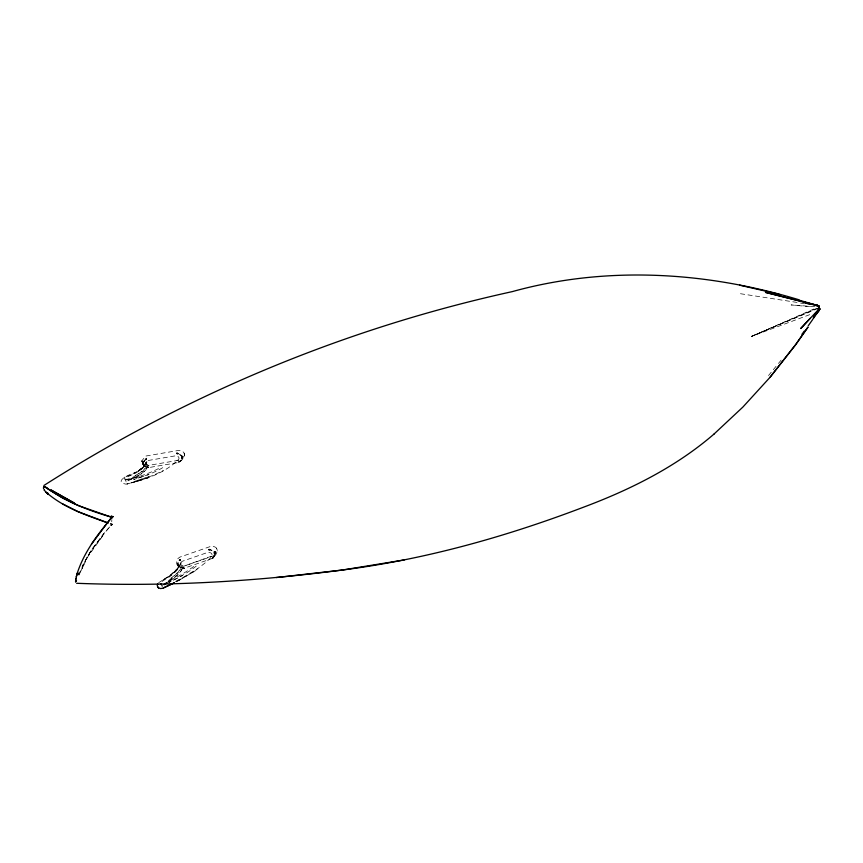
<?xml version="1.0" encoding="UTF-8"?>
<svg xmlns="http://www.w3.org/2000/svg" width="863" height="863" viewBox="0 0 863 863"><rect width="100%" height="100%" fill="white"/><g stroke="black" fill="none" stroke-linecap="round" stroke-linejoin="round"><path stroke-width="0.65" stroke-dasharray="4.32 3.24" d="M139.428 476.549L126.537 480.001C125.103 479.407 126.775 478.285 126.537 480.001C138.166 477.023 149.741 473.474 160.248 467.627M180.54 567.239L178.253 566.29L184.283 568.145L178.63 566.538L177.433 563.787L177.444 565.351L178.63 566.538L184.197 568.232L212.557 558.35C217.562 554.359 220.594 545.556 210.421 546.495L179.795 557.142C173.657 560.54 177.605 567.638 183.841 566.16L214.434 555.524L215.642 554.456M112.697 524.262L110.507 523.895L112.19 524.326C111.241 527.056 110.011 521.673 112.19 524.326L111.251 525.664L112.697 524.262L111.672 524.197L111.834 519.58M146.516 458.145C147.53 460.281 143.528 459.645 146.527 458.48C143.15 459.375 148.209 457.487 145.75 458.339M176.516 453.183L177.8 453.118L177.94 453.819C174.089 452.935 179.148 452.374 177.832 454.014C177.249 455.222 175.437 452.73 177.379 452.978M176.678 562.989L177.616 565.589L177.832 564.305C178.156 571.026 178.069 557.487 177.649 565.718M215.308 551.791C213.172 559.796 214.056 544.866 215.523 553.679C208.091 563.054 214.93 556.732 215.642 553.312L215.027 551.468L214.207 551.306L215.685 552.935M142.546 463.28L142.88 462.147L143.603 465.038L141.91 460.788L145.653 456.074L178.425 450.464C188.404 451.09 184.326 459.235 178.824 462.46L148.803 467.573C146.063 468.275 140.216 461.457 144.002 464.574M126.872 476.419C153.905 465.826 106.505 480.292 126.009 484.154C144.908 479.806 164.693 473.356 178.706 459.321C179.979 457.455 177.454 455.502 175.653 455.804L148.08 460.508C144.682 461.198 146.084 466.052 149.277 465.427M182.384 458.436L182.503 458.415C180.389 448.987 183.247 465.448 181.834 455.675L177.8 453.118L182.913 457.271M181.295 456.613L181.672 458.156M142.729 464.057C140.852 454.887 142.373 467.735 143.625 463.032M184.639 455.491L184.089 453.269M178.188 564.736C177.692 564.92 179.838 567.466 178.371 565.578M158.663 582.687L169.547 575.837L162.125 580.551C169.321 575.977 177.951 571.349 181.101 562.859L179.148 566.84L169.321 575.999M180.227 559.267C177.314 562.406 182.686 558.404 179.148 560.465L180.248 559.44M162.136 581.446C169.062 576.592 178.339 572.234 180.572 563.366L180.399 564.941L180.96 562.385L182.147 561.328L208.231 552.244C221.284 553.809 196.289 568.566 195.556 570.637L175.437 582.428M208.619 549.375C212.438 548.609 207.756 552.072 209.04 549.17L208.63 549.558L212.018 550.454L208.673 549.774L209.623 550.454M214.542 553.604L213.884 552.126M215.513 552.147L214.963 553.744L214.056 551.716L215.135 552.471L215.146 553.766L215.642 553.312L215.146 553.766M216.473 548.372L217.411 550.497M145.836 463.776L146.02 462.622M182.578 568.178L184.056 568.134L183.096 567.714M181.252 566.311L180.788 568.987L173.69 576.797L168.091 580.885C177.314 577.487 185.793 572.266 193.69 566.484M182.233 458.415L181.651 456.031L182.6 457.066L182.233 458.415L182.88 457.66M146.527 458.48C144.919 459.731 141.252 462.989 143.765 464.887L143.517 463.215M182.719 456.484L182.061 458.361L181.543 456.225L182.46 457.142M146.419 465.265L145.847 467.854C140.302 472.87 134.552 477.584 127.131 479.289M137.907 471.274L145.513 464.531L140.615 469.343L134.488 473.064L142.524 467.897L146.915 461.845L145.513 464.531L145.157 465.028L146.322 461.899C143.808 470.648 133.938 473.636 126.634 477.282M111.985 524.326L111.003 525.319C111.888 524.014 111.64 523.528 110.939 525.038L91.251 550.249L82.147 566.365L91.251 550.249L103.873 533.496L111.715 524.79L110.626 523.539M142.589 463.679L146.537 458.685L145.513 459.494L146.57 458.9L146.052 459.634M180.324 560.486L179.45 560.734L180.345 559.904L179.277 560.594L180.291 559.655M179.073 560.335L179.526 559.558M125.081 477.056L123.894 477.563M213.614 557.617L214.423 555.61L212.417 558.253L213.247 557.347L212.33 558.134L213.042 557.293L212.557 557.563M178.253 562.493L177.444 565.351L176.635 562.59L177.498 565.308L178.706 565.891M212.611 558.329L213.603 557.369L213.344 557.897M78.576 574.726L87.519 556.236L103.873 533.496M83.948 564.715L78.932 575.092L87.843 556.678L104.164 533.992M179.375 570.152L178.005 572.752L169.925 578.965M145.933 463.258L143.948 466.797L139.871 470.475M178.77 461.813L181.079 460.195L178.727 462.395L179.633 462.137L178.598 462.093L180.227 461.619M180.14 461.662L181.079 460.195L178.727 462.395L179.957 461.91M144.434 468.803L142.913 471.176L134.445 476.074M147.821 466.915L148.706 467.509L147.206 467.271L148.76 467.573M184.445 455.837L180.755 459.925L148.36 465.427L142.924 462.892L141.91 461.586M124.499 478.07L125.491 480.475L124.779 477.962L125.264 479.968M142.708 463.722L144.143 461.058M196.225 566.085C188.102 572.773 178.242 577.671 168.803 582.482L182.654 575.459M768.512 375.545L777.617 364.445M778.437 363.442L781.749 359.407M211.349 556.214L184.24 566.02L181.51 565.481L180.529 563.766M162.751 467.649C153.959 473.043 143.592 476.279 133.7 479.472L148.35 474.758M172.632 573.658L179.838 565.74L179.58 566.29L180.691 562.989L178.522 568.253L169.062 577.067M180.432 560.152L179.989 560.777M212.492 558.329L213.603 557.369M143.226 464.726C147.886 467.207 142.082 465.071 143.441 463.647M182.848 456.872L182.503 456.128M178.015 460.184L176.861 460.723M168.102 582.115C174.035 578.286 180.291 573.809 182.967 567.023L181.014 571.004L177.001 575.492L168.544 581.371M178.598 462.093L179.17 461.576M195.556 570.637L176.775 581.662M176.732 581.252L197.422 568.782M816.474 308.479L751.511 336.397L811.641 313.949M175.426 581.457L183.506 577.358M209.461 549.159L208.63 549.558L209.882 549.235L212.018 550.454L209.882 549.235L210.119 549.893M167.961 581.414L174.056 578.663M818.113 308.328L751.511 336.397L814.931 308.533M751.511 336.397L810.724 311.273M148.835 476.764L134.186 481.478L152.643 475.578L163.452 470.486M126.246 481.856L125.793 481.597M140.345 480.303L148.598 477.638L126.969 484.035L140.345 480.303L134.272 482.244M177.379 454.294L176.537 453.571L177.94 453.819L176.516 453.366M126.365 479.138L125.901 479.634M148.414 467.552L147.174 467.261L148.803 467.573L147.983 467.509M183.431 568.285L184.197 568.232L182.632 568.113L184.197 568.232M814.672 306.645L791.155 304.93L811.813 306.883M740.465 293.722L797.887 302.546M800.433 303.042L804.143 303.787M147.487 466.98L148.285 467.002M143.538 464.067L143.808 464.434M215.631 552.536L214.143 551.5L215.135 552.471M145.189 466.009L142.783 464.014L143.236 462.73L143.247 463.809M178.263 564.531L178.921 566.009M177.271 564.575L177.498 565.308M178.641 566.484L177.616 565.589L178.652 566.538M146.43 468.275L145.923 469.914L141.683 473.744L127.94 480.82C134.423 477.822 140.712 474.801 145.923 469.914L147.983 466.247L146.43 468.275M143.603 465.038L142.783 464.014L143.571 465.038"/><path stroke-width="1.29" d="M77.282 573.14L76.268 577.045L77.282 573.14C84.11 552.115 97.756 534.1 111.877 517.52C112.902 516.322 109.267 515.686 112.535 516.818C111.705 519.267 111.327 517.088 113.064 516.603C108.576 515.459 113.031 518.048 110.788 516.829L112.266 517.282L113.064 516.603M76.127 581.317L76.527 580.378M110.777 516.926L78.22 505.567L62.751 498.124L44.736 486.905L45.297 486.915C64.822 501.015 87.584 510.303 110.777 516.926L111.931 517.164L111.208 518.059L111.899 517.724M112.093 516.538L91.446 544.197M157.767 583.927C155.901 586.711 159.536 589.375 162.158 588.339M817.013 308.523L819.85 308.922L813.658 318.145M818.351 310.561L819.699 308.523L816.808 312.417L819.548 308.436L818.415 305.739L765.459 292.384L818.631 305.761L819.343 307.8M817.39 311.155L819.505 309.601L816.722 313.711M808.232 325.793L812.881 319.234M801.932 334.294L804.294 331.122M813.723 316.322L819.548 308.436L800.702 328.544L810.152 318.361M813.097 318.113L814.704 315.987M817.099 312.794L819.505 309.601M111.521 517.703L111.381 518.016M769.85 377.487L795.632 344.693L807.908 327.228L795.632 344.693L769.979 377.368L742.892 407.056L714.176 433.906M276.236 577.563L342.115 570.065C424.941 559.483 505.589 536.84 583.517 507.196C630.562 489.569 676.214 466.829 714.391 433.733M166.721 582.708L163.992 584.715L167.077 582.762M163.193 588.048L174.434 582.773L163.064 588.07L163.571 587.876M43.905 485.481C187.217 394.143 346.236 328.005 512.277 291.618C606.236 265.534 706.214 271.618 798.944 299.763M161.964 585.837L162.427 586.02M161.23 584.316L160.669 583.96L161.521 584.78L160.95 583.809M342.115 570.065L404.294 559.936M816.107 305.858L818.631 305.761L819.332 308.404M342.417 570.022C254.348 581.576 165.416 586.764 76.613 583.28M811.813 304.369L804.877 302.978L818.415 305.739M739.569 285.157L779.041 294.218M799.3 300.216L818.631 305.761M816.495 305.146L818.782 305.847M108.015 523.021C86.181 515.157 62.902 507.455 45.372 491.576L48.199 494.37M111.877 517.52L112.535 516.818L110.82 516.678M108.026 522.892L78.015 511.673L62.546 503.852M50.841 490.605L73.894 503.561M47.314 488.156L48.382 488.814M46.332 487.552L45.459 487.131M819.44 308.415L818.523 305.75M75.642 580.961L75.588 581.845L75.642 580.961M43.474 487.757L43.549 488.318L43.474 487.757M75.847 579.31L76.03 578.242L75.847 579.31M819.753 309.245L818.275 311.478L819.753 309.245M48.425 494.262L47.551 492.956L48.425 494.262M44.175 486.872L43.571 486.851L44.175 486.872M77.832 573.021L77.897 574.553L77.832 573.021M74.11 502.956L51.133 490.044L74.11 502.956M158.555 587.876L157.789 587.174L158.555 587.876M44.153 489.785L44.682 490.648L44.153 489.785"/></g></svg>
